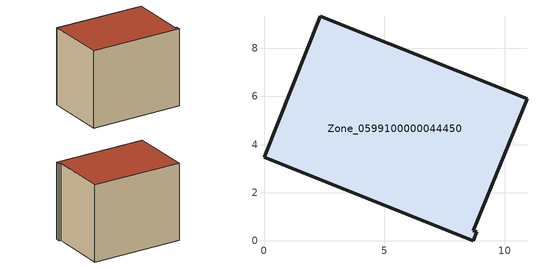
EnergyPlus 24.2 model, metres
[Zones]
Zone_0599100000044450
 floor ground (C_G): 10.92,5.91 8.68,0.43 8.84,0.37 8.69,0 0,3.48 2.34,9.34 z0.38
 wall outside (C_F): 10.92,5.91 2.34,9.34 0,3.48 8.69,0 8.84,0.37 8.68,0.43 10.92,5.91 z0.38:8.14
 roof outside (C_R): 8.68,0.43 10.92,5.91 2.34,9.34 0,3.48 8.69,0 8.84,0.37 z8.14
[BUILDING]
Pand.0599100000044450: North Axis=0; Terrain=City; Loads Convergence Tolerance Value=0.04; Temperature Convergence Tolerance Value=0.4; Solar Distribution=FullExterior; Maximum Number of Warmup Days=25; Minimum Number of Warmup Days=1
[Site:Location]
Rotterdam.The.Hague.AP_ZH_NLD Design_Conditions: Latitude=51.96; Longitude=4.45; Time Zone=1; Elevation=-4.5
[SITE:GROUNDTEMPERATURE:BUILDINGSURFACE]
18, 18, 18, 18, 18, 18, 18, 18, 18, 18, 18, 18
[MATERIAL] Thermal Absorptance=0.9; Solar Absorptance=0.7; Visible Absorptance=0.7
Name | Roughness | Thickness | Conductivity | Density | Specific Heat
G.TC.1965-1974 | MediumSmooth | 0.15 | 0.882353 | 540 | 1210
F.TC.1965-1974 | Rough | 0.3 | 0.697674 | 1920 | 840
R.TC.1965-1974 | MediumRough | 0.2 | 0.232558 | 1500 | 1000
[CONSTRUCTION]
C_G: G.TC.1965-1974
C_F: F.TC.1965-1974
C_R: R.TC.1965-1974
[ZONE]
Zone_0599100000044450: Type=1; Multiplier=1; Ceiling Height=Autocalculate; Volume=Autocalculate; Floor Area=autocalculate; Part of Total Floor Area=Yes
[ZONEINFILTRATION:DESIGNFLOWRATE]
Infil_Zone_0599100000044450: Zone or ZoneList or Space or SpaceList=Zone_0599100000044450; Schedule=AlwaysOn; Design Flow Rate Calculation Method=Flow/Area; Flow Rate per Floor Area=0.003; Constant Term Coefficient=1; Temperature Term Coefficient=0; Velocity Term Coefficient=0; Velocity Squared Term Coefficient=0
[HVACTEMPLATE:ZONE:IDEALLOADSAIRSYSTEM]
Zone_0599100000044450: Maximum Heating Supply Air Temperature=50; Minimum Cooling Supply Air Temperature=13; Maximum Heating Supply Air Humidity Ratio=0.0156; Minimum Cooling Supply Air Humidity Ratio=0.0077; Heating Limit=NoLimit; Cooling Limit=NoLimit; Dehumidification Control Type=ConstantSensibleHeatRatio; Cooling Sensible Heat Ratio=0.7; Dehumidification Setpoint=60; Humidification Control Type=None; Humidification Setpoint=30; Outdoor Air Method=None; Outdoor Air Flow Rate per Person=0.00944; Outdoor Air Flow Rate per Zone Floor Area=0; Outdoor Air Flow Rate per Zone=0; Demand Controlled Ventilation Type=None; Outdoor Air Economizer Type=NoEconomizer; Heat Recovery Type=None; Sensible Heat Recovery Effectiveness=0.7; Latent Heat Recovery Effectiveness=0.65
[ZONECONTROL:THERMOSTAT]
ThermostatControl_Zone_0599100000044450: Zone or ZoneList=Zone_0599100000044450; Control Type Schedule=DualSetpointControlType; Control 1=Thermostat_Zone_0599100000044450; Temperature Difference Between Cutout And Setpoint=0
[THERMOSTATSETPOINT:DUALSETPOINT]
Thermostat_Zone_0599100000044450: Heating Setpoint Temperature Schedule=HeatingSetpoint_Zone_0599100000044450; Cooling Setpoint Temperature Schedule=CoolingSetpoint_Zone_0599100000044450
[SCHEDULE:COMPACT]
HeatingSetpoint_Zone_0599100000044450: Through: 12/31, For: AllDays, Until: 24:00, 21
CoolingSetpoint_Zone_0599100000044450: Through: 12/31, For: AllDays, Until: 24:00, 24
DualSetpointControlType: Through: 12/31, For: AllDays, Until: 24:00, 4
AlwaysOn: Through: 12/31, For: AllDays, Until: 24:00, 1
